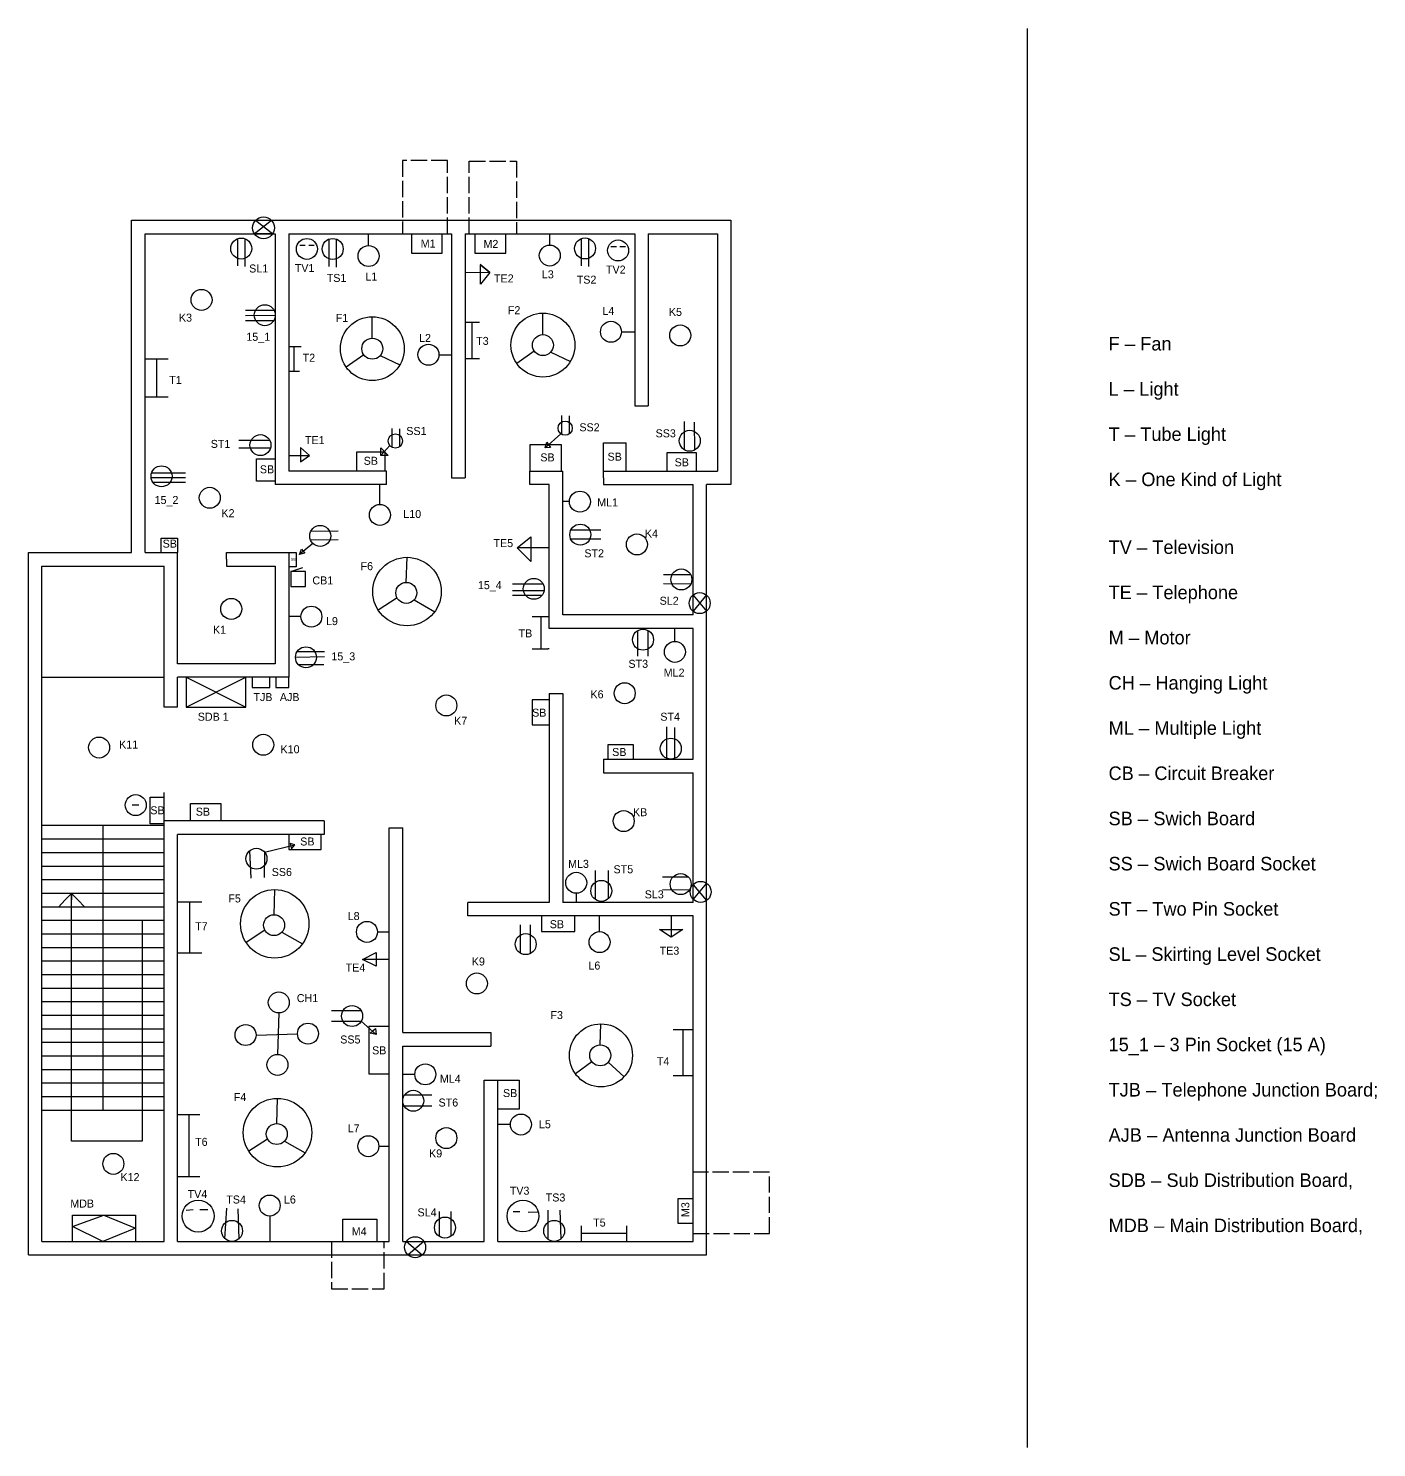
# Model space of a CAD drawing. Header units: inches. Extents: x -993 to 1472, y -108 to 938.
# Drawn here: x 478 to 1472, y -108 to 938 of the extents above; entities that cross this region are included whole.
import ezdxf

# ---------------------------------------------------------------- set-up
doc = ezdxf.new("R2010")
doc.units = ezdxf.units.IN
doc.header["$MEASUREMENT"] = 0
doc.linetypes.add('ACAD_ISO02W100', pattern=[15, 12, -3])
doc.linetypes.add('DASHED2', pattern=[0.375, 0.25, -0.125])

msp = doc.modelspace()

# ---------------------------------------------------------------- linework, layer by layer
at = {"linetype": 'DASHED2'}
msp.add_line((1214.5, 938.5), (1214.5, -108), dxfattribs=at)
at = {"linetype": 'ACAD_ISO02W100'}
for p, q in [((787, 841), (754, 841)), ((754, 841), (754, 787.06)), ((787, 787.06), (787, 841)), ((803, 787.06), (803, 840.5)), ((803, 840.5), (838, 840.5)), ((838, 840.5), (838, 787.06)), ((1024.5, 95), (968.1, 95)), ((1024.5, 50), (1024.5, 95)), ((701.5, 44.06), (701.5, 9)), ((740.5, 9), (740.5, 44.06)), ((968.1, 50), (1024.5, 50)), ((701.5, 9), (740.5, 9))]:
    msp.add_line(p, q, dxfattribs=at)
for p, q in [((554.1, 552.06), (554.1, 797.06)), ((554.1, 797.06), (583.1, 797.06)), ((559.1, 797.06), (583.1, 797.06)), ((559.1, 797.06), (583.1, 797.06)), ((583.1, 797.06), (665.1, 797.06)), ((644.64, 787.06), (657.29, 797.06)), ((645.63, 797.06), (658.27, 787.06)), ((665.1, 797.06), (795.1, 797.06)), ((795.1, 797.06), (925.1, 797.06)), ((925.1, 797.06), (996.1, 797.06)), ((996.1, 797.06), (996.1, 602.06)), ((554.1, 552.06), (554.1, 792.06)), ((564.1, 552.06), (564.1, 787.06)), ((564.1, 787.06), (583.1, 787.06)), ((583.1, 787.06), (660.1, 787.06)), ((658.27, 787.06), (644.64, 787.06)), ((660.1, 787.06), (660.07, 602.07)), ((670.1, 787.06), (790.1, 787.06)), ((670.1, 787.06), (670.1, 612.06)), ((670.1, 787.06), (670.1, 612.06)), ((728.9, 778.39), (728.9, 787.06)), ((760.46, 787.06), (760.46, 772.86)), ((783.18, 772.86), (783.18, 787.06)), ((790.1, 787.06), (790.1, 607.06)), ((800.1, 787.06), (925.1, 787.06)), ((800.1, 787.06), (800.1, 607.06)), ((807.34, 787.06), (807.34, 772.72)), ((830.07, 772.72), (830.07, 787.06)), ((862.51, 778.74), (862.51, 787.06)), ((925.1, 787.06), (925.1, 660.06)), ((935.1, 787.06), (986.1, 787.06)), ((935.1, 787.06), (935.1, 660.06)), ((986.1, 787.06), (986.1, 612.06)), ((632.29, 783.39), (632.29, 763.3)), ((637.67, 783.42), (637.67, 762.81)), ((678.17, 778.77), (682.16, 778.77)), ((684.82, 778.77), (688.82, 778.77)), ((699.73, 783.08), (699.73, 762.99)), ((705.11, 783.11), (705.11, 762.51)), ((885.75, 783.49), (885.75, 763.4)), ((891.12, 783.52), (891.12, 762.92)), ((907.6, 777.65), (911.59, 777.65)), ((914.25, 777.65), (918.25, 777.65)), ((760.46, 772.86), (783.18, 772.86)), ((807.34, 772.72), (830.07, 772.72)), ((818.37, 758.39), (811.15, 764.33)), ((811.15, 764.33), (818.37, 758.39)), ((811.45, 749.99), (811.45, 764.08)), ((800.1, 758.81), (800.1, 758.81)), ((800.1, 758.81), (818.37, 758.39)), ((818.37, 758.39), (811.45, 749.99)), ((640.69, 730.38), (638.28, 730.38)), ((638.28, 726.79), (660.16, 727.15)), ((638.28, 723.16), (659.14, 723.19)), ((659.39, 730.38), (640.69, 730.38)), ((731.66, 710.05), (731.66, 725.87)), ((857.43, 712.69), (857.43, 728.51)), ((670.1, 716.48), (670.1, 716.48)), ((800.1, 721.94), (800.1, 721.94)), ((800.1, 721.94), (810.65, 721.94)), ((805.37, 694.79), (805.37, 721.94)), ((915.37, 714.75), (925.1, 714.75)), ((670.1, 703.88), (679.1, 703.88)), ((674.05, 685.75), (674.05, 703.88)), ((564.1, 694.9), (581.13, 694.9)), ((572.61, 694.9), (572.61, 666.45)), ((725.34, 697.85), (712.42, 688.73)), ((737.49, 697.22), (751.93, 690.31)), ((780.81, 697.85), (790.1, 697.85)), ((810.65, 694.79), (800.1, 694.79)), ((851.11, 700.49), (838.18, 691.36)), ((863.25, 699.86), (877.69, 692.94)), ((670.1, 685.75), (678, 685.75)), ((581.13, 666.45), (564.1, 666.45)), ((925.1, 660.06), (935.1, 660.06)), ((871.42, 639.09), (871.42, 652.94)), ((877.12, 639.6), (877.12, 652.75)), ((746.18, 629.63), (746.18, 643.47)), ((751.88, 630.13), (751.88, 643.28)), ((870.6, 639.63), (859.14, 629.18)), ((961.81, 627.72), (961.9, 648.61)), ((969.37, 627.6), (969.23, 648.18)), ((656.57, 628.87), (633.2, 628.87)), ((636.91, 634.53), (633.32, 634.53)), ((656.2, 634.53), (636.91, 634.53)), ((685.37, 623.68), (678.68, 629.56)), ((678.68, 629.56), (678.68, 618.82)), ((744.62, 630.89), (738, 623.68)), ((738, 623.68), (738, 629.25)), ((738, 629.25), (743.44, 623.68)), ((848.1, 612.06), (848.1, 631.58)), ((848.1, 631.58), (870.94, 631.58)), ((859.14, 629.18), (860.25, 633.45)), ((863.09, 629.34), (859.14, 629.18)), ((860.25, 633.45), (863.09, 629.34)), ((870.94, 631.58), (870.94, 612.06)), ((902.1, 612.06), (902.1, 632.99)), ((902.1, 632.99), (918.82, 632.99)), ((918.82, 612.06), (918.82, 632.99)), ((646.22, 604.67), (646.22, 621.14)), ((646.22, 621.14), (660.08, 621.14)), ((670.1, 623.68), (670.1, 623.68)), ((670.1, 623.68), (685.37, 623.68)), ((678.68, 618.82), (685.37, 623.68)), ((720.15, 612.06), (720.15, 626.37)), ((720.15, 626.37), (740.91, 626.37)), ((743.44, 623.68), (738, 623.68)), ((740.91, 626.37), (740.91, 612.06)), ((948.95, 612.06), (948.95, 625.74)), ((948.95, 625.74), (970.53, 625.74)), ((970.53, 625.74), (970.53, 612.06)), ((593.98, 607), (568.61, 607)), ((568.91, 610.67), (593.98, 610.67)), ((742.1, 612.06), (670.1, 612.06)), ((742.1, 602.06), (742.1, 612.06)), ((790.1, 607.06), (800.1, 607.06)), ((847.92, 602.06), (847.92, 612.06)), ((848.1, 612.06), (872.1, 612.06)), ((872.1, 506.06), (872.1, 612.06)), ((902.1, 607.06), (902.1, 612.06)), ((902.1, 612.06), (986.1, 612.06)), ((902.1, 607.06), (902.1, 602.06)), ((593.98, 603.53), (570.08, 603.56)), ((660.07, 604.67), (646.22, 604.67)), ((670.1, 602.06), (660.07, 602.07)), ((742.1, 602.06), (670.1, 602.06)), ((737.24, 587.47), (737.24, 602.06)), ((862.1, 602.06), (847.92, 602.06)), ((862.1, 496.06), (862.1, 602.06)), ((902.1, 602.06), (968.1, 602.06)), ((968.1, 506.06), (968.1, 602.06)), ((978.1, 501.06), (978.1, 602.06)), ((996.1, 602.06), (978.1, 602.06)), ((876.98, 589.53), (872.1, 589.53)), ((686.38, 567.82), (706.5, 568)), ((878.08, 568.63), (900.11, 568.63)), ((576.1, 552.06), (576.1, 562.5)), ((576.1, 562.5), (588.09, 562.5)), ((588.09, 562.5), (588.09, 552.06)), ((687.77, 558.77), (678, 550.5)), ((686.07, 561.32), (706.5, 561.5)), ((838.5, 555.5), (848.5, 563.5)), ((862.1, 555.5), (838.5, 555.5)), ((848.5, 545.5), (838.5, 555.5)), ((848.5, 563.5), (848.5, 545.5)), ((862.1, 555.5), (862.1, 555.5)), ((900.11, 561.97), (877.28, 561.97)), ((478.1, 465.06), (478.1, 552.06)), ((478.1, 552.06), (554.1, 552.06)), ((483.1, 552.06), (554.1, 552.06)), ((564.1, 552.06), (583.1, 552.06)), ((564.1, 552.06), (588.1, 552.06)), ((588.1, 470.06), (588.1, 552.06)), ((624.1, 547.06), (624.1, 552.06)), ((624.1, 552.06), (670.07, 552.06)), ((624.1, 547.06), (624.1, 542.06)), ((670.07, 552.06), (670.07, 460.06)), ((670.07, 552.06), (675.5, 552.06)), ((675.5, 552.06), (675.5, 541.5)), ((678, 550.5), (679.5, 554.5)), ((682, 551.5), (678, 550.5)), ((679.5, 554.5), (682, 551.5)), ((756.74, 529.97), (757.24, 548.47)), ((488.1, 465.06), (488.1, 542.06)), ((488.1, 542.06), (578.1, 542.06)), ((578.1, 438.06), (578.1, 542.06)), ((578.1, 438.06), (578.1, 542.06)), ((624.1, 542.06), (660.07, 542.06)), ((660.07, 542.06), (660.07, 470.06)), ((675.5, 541.5), (670.07, 541.5)), ((671.5, 538), (680.5, 541)), ((682.5, 538), (671.5, 538)), ((671.5, 538), (671.5, 527)), ((682.5, 527), (682.5, 538)), ((966.44, 535.61), (946.34, 535.61)), ((671.5, 527), (682.5, 527)), ((857.71, 528.6), (835, 528.6)), ((835, 524), (858.38, 524.02)), ((946.34, 529.18), (966.55, 528.96)), ((749.95, 518.52), (736.05, 509.52)), ((762.46, 517.03), (777.65, 508.39)), ((856.71, 520.32), (835, 520.32)), ((978.1, 520.7), (968.1, 508.74)), ((968.1, 520.65), (977.97, 508.74)), ((977.97, 508.74), (978.1, 520.7)), ((978.1, 506.9), (978.1, 520.7)), ((679, 504.74), (670.07, 504.74)), ((862.1, 504.5), (849.5, 504.5)), ((855.8, 504.5), (855.8, 481)), ((968.1, 506.06), (872.1, 506.06)), ((968.1, 496.06), (862.1, 496.06)), ((927.13, 494.29), (927.13, 475.5)), ((934.81, 494.6), (934.81, 475.5)), ((954.74, 486.47), (954.74, 496.06)), ((968.1, 399.66), (968.1, 496.06)), ((978.1, 395.06), (978.1, 501.06)), ((696.5, 475), (675, 474.59)), ((676.27, 478.99), (696.5, 478.99)), ((849.5, 481), (861, 481)), ((862.1, 481), (861, 481)), ((478.1, 349.06), (478.1, 465.06)), ((488.1, 349.06), (488.1, 465.06)), ((660.07, 470.06), (588.1, 470.06)), ((677.02, 469.52), (696, 469.52)), ((578.1, 459.98), (488.1, 459.98)), ((670.07, 460.06), (588.1, 460.06)), ((588.1, 438.06), (588.1, 460.06)), ((594.5, 460.06), (594.5, 438)), ((594.5, 438), (638.5, 460.06)), ((594.5, 460.06), (638.5, 438)), ((638.5, 438), (638.5, 460.06)), ((643, 460.06), (643, 452.5)), ((643, 452.5), (656, 452.5)), ((656, 452.5), (656, 460.06)), ((660.5, 460.06), (660.5, 452.5)), ((660.5, 452.5), (670, 452.5)), ((670, 452.5), (670, 460.06)), ((862.1, 443.5), (849.5, 443.5)), ((849.5, 443.5), (849.5, 425)), ((862.1, 448.06), (862.1, 294.06)), ((862.1, 448.06), (872.1, 448.06)), ((872.1, 448.06), (872.1, 294.06)), ((588.1, 438.06), (578.1, 438.06)), ((594.5, 438), (638.5, 438)), ((849.5, 425), (862.1, 425)), ((948.88, 400.2), (948.88, 423.5)), ((954.62, 400.21), (954.62, 423)), ((905.5, 399.66), (905.5, 410.5)), ((905.5, 410.5), (924, 410.5)), ((924, 410.5), (924, 399.66)), ((902.1, 399.66), (968.1, 399.66)), ((902.1, 399.66), (968.1, 399.66)), ((902.1, 399.66), (902.1, 389.66)), ((902.1, 389.66), (968.1, 389.66)), ((968.1, 294.06), (968.1, 389.66)), ((978.1, 289.06), (978.1, 395.06)), ((568, 352), (568, 371.5)), ((568, 371.5), (578.1, 371.5)), ((578.1, 354.06), (578.1, 375)), ((597.5, 354.06), (597.5, 367)), ((597.5, 367), (620, 367)), ((620, 367), (620, 354.06)), ((554.5, 366), (559.5, 366)), ((478.1, 39.06), (478.1, 349.06)), ((478.1, 34.06), (478.1, 349.06)), ((578.1, 350.62), (488.1, 350.62)), ((488.1, 44.06), (488.1, 349.06)), ((533.1, 350.62), (533.1, 140.62)), ((578.1, 352), (568, 352)), ((578.1, 44.06), (578.1, 354.06)), ((696.1, 354.06), (578.1, 354.06)), ((696.1, 354.06), (696.1, 344.06)), ((744.1, 44.06), (744.1, 349.06)), ((744.1, 349.06), (754.1, 349.06)), ((754.1, 198.06), (754.1, 349.06)), ((578.1, 340.62), (488.1, 340.62)), ((588.1, 44.06), (588.1, 344.06)), ((696.1, 344.06), (588.1, 344.06)), ((652.2, 331.17), (674.5, 336.5)), ((670, 344.06), (670, 333)), ((674.5, 336.5), (671, 337.5)), ((671, 337.5), (672, 333.5)), ((672, 333.5), (674.5, 336.5)), ((694, 333), (694, 344.06)), ((578.1, 330.62), (488.1, 330.62)), ((641.23, 332.14), (642, 312)), ((652.2, 331.17), (652, 312.5)), ((670, 333), (694, 333)), ((578.1, 320.62), (488.1, 320.62)), ((896.1, 296.14), (896.1, 317.5)), ((905.7, 296.77), (905.7, 317.5)), ((578.1, 310.62), (488.1, 310.62)), ((964.73, 312.7), (945.5, 312.7)), ((945.5, 303.5), (965.53, 303.35)), ((978.1, 308.19), (968.1, 296.5)), ((968.1, 307.1), (978.1, 295.41)), ((978.1, 295.41), (978.1, 308.19)), ((578.1, 300.62), (488.1, 300.62)), ((505.27, 295.92), (500.31, 290.62)), ((505.27, 295.92), (509.95, 300.62)), ((509.95, 118), (509.95, 300.62)), ((509.95, 300.62), (509.95, 295.92)), ((509.95, 300.62), (514.63, 295.92)), ((519.75, 290.62), (514.63, 295.92)), ((588.1, 294.5), (606, 294.5)), ((597.05, 256.5), (597.05, 294.5)), ((659.24, 284.97), (659.74, 303.47)), ((862.1, 294.06), (802.1, 294.06)), ((802.1, 284.06), (802.1, 294.06)), ((968.1, 294.06), (872.1, 294.06)), ((882, 300.76), (882, 294.06)), ((578.1, 290.62), (488.1, 290.62)), ((968.1, 284.06), (802.1, 284.06)), ((856.5, 284.06), (856.5, 272.5)), ((881, 272.5), (881, 284.06)), ((899.24, 272.47), (899.24, 284.06)), ((952, 284.06), (952, 268.5)), ((968.1, 193.06), (968.1, 284.06)), ((978.1, 193.06), (978.1, 289.06)), ((578.1, 280.62), (488.1, 280.62)), ((562.05, 280.62), (562.05, 118)), ((652.45, 273.52), (638.55, 264.52)), ((735.47, 272.24), (744.1, 272.24)), ((840.98, 256.47), (840.98, 277.5)), ((848, 277.5), (848.11, 256.27)), ((856.5, 272.5), (881, 272.5)), ((952, 268.5), (943.5, 274)), ((943.5, 274), (960.5, 274)), ((960.5, 274), (952, 268.5)), ((578.1, 270.62), (488.1, 270.62)), ((664.96, 272.03), (680.15, 263.39)), ((578.1, 260.62), (488.1, 260.62)), ((606, 256.5), (588.1, 256.5)), ((724.5, 252), (734.5, 257)), ((744.1, 252), (724.5, 252)), ((734.5, 247), (724.5, 252)), ((734.5, 257), (734.5, 247)), ((744.1, 252), (744.1, 252)), ((578.1, 250.62), (488.1, 250.62)), ((578.1, 240.62), (488.1, 240.62)), ((578.1, 230.62), (488.1, 230.62)), ((578.1, 220.62), (488.1, 220.62)), ((578.1, 210.62), (488.1, 210.62)), ((662.74, 212.5), (661.74, 181.97)), ((723.5, 214), (701.5, 214)), ((578.1, 200.62), (488.1, 200.62)), ((701.5, 206.5), (723.51, 206.49)), ((723.51, 206.49), (734.5, 196.5)), ((744.1, 202.5), (729, 202.5)), ((729, 202.5), (729, 167.5)), ((730, 197.5), (734, 201)), ((734, 201), (734.5, 196.5)), ((899.74, 188.97), (900.24, 204.47)), ((968.1, 200), (953.5, 200)), ((960.8, 166.5), (960.8, 200)), ((578.1, 190.62), (488.1, 190.62)), ((645.97, 196.24), (676.5, 197.04)), ((734.5, 196.5), (730, 197.5)), ((754.1, 198.06), (819.1, 198.06)), ((819.1, 198.06), (819.1, 188.06)), ((968.1, 44.06), (968.1, 193.06)), ((978.1, 34.06), (978.1, 193.06)), ((578.1, 180.62), (488.1, 180.62)), ((754.1, 44.06), (754.1, 188.06)), ((754.1, 188.06), (819.1, 188.06)), ((578.1, 170.62), (488.1, 170.62)), ((729, 167.5), (744.1, 167.5)), ((893.63, 176.49), (881.37, 167.68)), ((905.64, 176.23), (917.28, 165.44)), ((578.1, 160.62), (488.1, 160.62)), ((763, 167.24), (754.1, 167.24)), ((814.1, 44.06), (814.1, 163.06)), ((814.1, 163.06), (824.1, 163.06)), ((824.1, 44.06), (824.1, 163.06)), ((824.1, 163.06), (840, 163.06)), ((840, 163.06), (840, 141.5)), ((953.5, 166.5), (968.1, 166.5)), ((578.1, 150.62), (488.1, 150.62)), ((661.24, 130.97), (661.74, 149.47)), ((755.42, 152.06), (775.5, 152.06)), ((578.1, 140.62), (488.1, 140.62)), ((604.5, 137.5), (588.1, 137.5)), ((596.3, 137.5), (596.3, 92)), ((755.05, 144.03), (775.5, 144.03)), ((840, 141.5), (824.1, 141.5)), ((833.5, 130.24), (824.1, 130.24)), ((562.05, 118), (509.95, 118)), ((654.45, 119.52), (640.55, 110.52)), ((666.96, 118.03), (682.15, 109.39)), ((736.47, 114.24), (744.1, 114.24)), ((588.1, 92), (604.5, 92)), ((968.1, 75.5), (957, 75.5)), ((957, 75.5), (957, 57.5)), ((510.5, 44.06), (510.5, 63.5)), ((510.5, 63.5), (557, 63.5)), ((510.5, 55), (533.75, 63.5)), ((533.75, 63.5), (557, 53.78)), ((557, 63.5), (557, 44.06)), ((594.5, 67), (599.5, 67.5)), ((604.5, 67.5), (610.5, 67.5)), ((623.05, 46.06), (624.5, 68.5)), ((632.5, 68), (633.15, 45.82)), ((781.12, 47.69), (781.12, 66)), ((789.5, 66), (789.6, 47.85)), ((835.5, 66), (840.5, 66)), ((846.5, 65.5), (854.06, 65.84)), ((861.42, 45.38), (861.42, 67)), ((870, 67), (870.59, 45.77)), ((533.1, 44.06), (510.5, 55)), ((557, 53.78), (533.1, 44.06)), ((656, 62.76), (656, 44.06)), ((710, 44.06), (710, 60.5)), ((710, 60.5), (735, 60.5)), ((735, 60.5), (735, 44.06)), ((886, 44.06), (886, 55.5)), ((919, 55.5), (919, 44.06)), ((957, 57.5), (968.1, 57.5)), ((488.1, 44.06), (578.1, 44.06)), ((588.1, 44.06), (744.1, 44.06)), ((754.1, 44.06), (814.1, 44.06)), ((754.1, 44.06), (814.1, 44.06)), ((754.1, 44.06), (814.1, 44.06)), ((756.82, 44.06), (768.5, 34.06)), ((769.65, 44.06), (757.98, 34.06)), ((824.1, 44.06), (968.1, 44.06)), ((919, 49.78), (886, 49.78)), ((478.1, 34.06), (583.1, 34.06)), ((583.1, 34.06), (749.1, 34.06)), ((749.1, 34.06), (819.1, 34.06)), ((819.1, 34.06), (978.1, 34.06))]:
    msp.add_line(p, q)
for centre, radius in [((651.46, 791.44), 8.1), ((635.03, 776.15), 7.74), ((683.43, 775.86), 7.74), ((702.46, 775.84), 7.74), ((728.9, 770.65), 7.74), ((862.51, 771), 7.74), ((888.48, 776.25), 7.74), ((912.87, 774.73), 7.74), ((605.75, 738.29), 7.74), ((652.42, 727.02), 7.74), ((731.66, 702.32), 23.56), ((857.43, 704.95), 23.56), ((907.63, 714.75), 7.74), ((857.43, 704.95), 7.74), ((958.68, 712.12), 7.74), ((731.66, 702.32), 7.74), ((773.07, 697.85), 7.74), ((873.88, 643.72), 5.24), ((649.2, 631.23), 7.74), ((748.64, 634.25), 5.24), ((965.7, 634.41), 7.74), ((576.25, 608.22), 7.74), ((611.82, 592.38), 7.74), ((884.71, 589.53), 7.74), ((737.24, 579.74), 7.74), ((693.24, 564.24), 7.74), ((885.01, 565.2), 7.74), ((926.77, 557.99), 7.74), ((757.24, 523.24), 25.24), ((959.51, 532.16), 7.74), ((756.74, 522.24), 7.74), ((850.74, 525.24), 7.74), ((627.68, 510.42), 7.74), ((973.03, 514.69), 7.74), ((686.74, 504.74), 7.74), ((931.24, 487.74), 7.74), ((682.74, 474.74), 7.74), ((954.74, 478.74), 7.74), ((917.74, 448.24), 7.74), ((786.24, 439.24), 7.74), ((530.24, 408.24), 7.74), ((651.24, 410.24), 7.74), ((951.74, 407.39), 7.74), ((557.24, 365.74), 7.74), ((917, 354), 7.74), ((646.24, 326.24), 7.74), ((882, 308.5), 7.74), ((959, 307.5), 7.74), ((900.5, 302.5), 7.74), ((973.74, 301.8), 7.74), ((659.74, 278.24), 25.24), ((659.24, 277.24), 7.74), ((727.74, 272.24), 7.74), ((899.24, 264.74), 7.74), ((844.74, 263.24), 7.74), ((808.74, 234.24), 7.74), ((662.74, 220.24), 7.74), ((716.74, 210.24), 7.74), ((638.24, 196.24), 7.74), ((684.24, 197.24), 7.74), ((900.24, 181.24), 23.24), ((899.74, 181.24), 7.74), ((661.74, 174.24), 7.74), ((770.74, 167.24), 7.74), ((661.74, 124.24), 25.24), ((761.83, 147.74), 7.74), ((841.24, 130.24), 7.74), ((661.24, 123.24), 7.74), ((786.24, 120.24), 7.74), ((728.74, 114.24), 7.74), ((540.74, 101.24), 7.74), ((603.24, 62.74), 11.76), ((656, 70.5), 7.74), ((842.74, 62.74), 11.74), ((628.24, 51.8), 7.74), ((785.24, 54.24), 7.74), ((865.74, 51.8), 7.74), ((763.24, 39.74), 7.74)]:
    msp.add_circle(centre, radius)

# ---------------------------------------------------------------- texts
at = {"attachment_point": 1}
for s, insert, char_height, width in [('M1', (767.36, 782.8), 5.9, 11.2344), ('M2', (813.62, 782.51), 5.9, 11.2344), ('SL1', (640.87, 764.4), 5.9, 11.2344), ('TV1', (674.5, 764.75), 5.9, 11.2344), ('TS1', (698.07, 757.44), 5.9, 11.2344), ('L1', (726.57, 758.49), 5.9, 11.2344), ('TE2', (821.4, 757.09), 5.9, 11.2344), ('L3', (856.68, 760.08), 5.9, 11.2344), ('TS2', (882.4, 756.19), 5.9, 11.2344), ('TV2', (903.93, 763.62), 5.9, 11.2344), ('F2', (831.61, 733.64), 5.9, 11.2344), ('L4', (901.29, 733.1), 5.9, 11.2344), ('K3', (589.1, 728.16), 5.9, 11.2344), ('F1', (704.71, 727.96), 5.9, 11.2344), ('K5', (950.33, 732.38), 5.9, 11.2344), ('15_1', (638.8, 714.02), 5.9, 11.2344), ('L2', (766.1, 713.14), 5.9, 11.2344), ('T3', (808.24, 711.02), 5.9, 11.2344), ('T2', (680.31, 698.59), 5.9, 11.2344), ('T1', (581.95, 682.22), 5.9, 11.2344), ('SS1', (756.72, 644.58), 5.9, 11.2344), ('SS2', (884.34, 647.31), 5.9, 11.2344), ('SS3', (940.53, 642.86), 5.9, 11.2344), ('ST1', (612.52, 635.06), 5.9, 11.2344), ('TE1', (682.02, 637.89), 5.9, 11.2344), ('SB', (725.3, 622.61), 5.9, 11.2344), ('SB', (855.54, 625.12), 5.9, 11.2344), ('SB', (905.1, 625.66), 5.9, 11.2344), ('SB', (954.56, 621.5), 5.9, 11.2344), ('SB', (648.76, 616.33), 5.9, 11.2344), ('15_2', (571.14, 593.69), 5.9, 11.2344), ('ML1', (897.5, 591.9), 5.9, 11.2344), ('K2', (620.44, 583.98), 5.9, 11.2344), ('L10', (754.5, 583.4), 5.9, 11.2344), ('K4', (932.64, 568.94), 5.9, 11.2344), ('SB', (577.07, 561.53), 5.9, 5.508), ('TE5', (821, 561.9), 5.9, 11.2344), ('SB', (671.5, 548), 2, 11.2344), ('F6', (723, 544.9), 5.9, 11.2344), ('ST2', (888, 554.4), 5.9, 11.2344), ('CB1', (687.5, 534.4), 5.9, 11.2344), ('15_4', (809.5, 530.9), 5.9, 11.2344), ('SL2', (943.5, 519.4), 5.9, 11.2344), ('L9', (697.5, 504.4), 5.9, 11.2344), ('K1', (614.2, 498.04), 5.9, 11.2344), ('TB', (839.5, 495.4), 5.9, 11.2344), ('15_3', (701.5, 478.4), 5.9, 11.2344), ('ST3', (920.5, 472.9), 5.9, 11.2344), ('ML2', (946.5, 466.4), 5.9, 11.2344), ('K6', (892.5, 450.4), 5.9, 11.2344), ('TJB', (644, 448.4), 5.9, 11.2344), ('AJB', (663.5, 448.4), 5.9, 11.2344), ('SDB 1', (603, 433.9), 5.9, 30.5), ('K7', (792, 430.9), 5.9, 11.2344), ('SB', (849.5, 436.9), 5.9, 11.2344), ('ST4', (944, 433.9), 5.9, 11.2344), ('K11', (545, 413.4), 5.9, 30.5), ('K10', (664, 409.9), 5.9, 30.5), ('SB', (908.5, 407.9), 5.9, 11.2344), ('SB', (568, 364.9), 5.9, 30.5), ('SB', (601.5, 363.9), 5.9, 30.5), ('KB', (923.85, 363.5), 5.9, 11.2344), ('SB', (678.5, 341.9), 5.9, 11.2344), ('ML3', (876, 325.4), 5.9, 11.2344), ('SS6', (657.5, 319.4), 5.9, 11.2344), ('ST5', (909.5, 321.4), 5.9, 11.2344), ('F5', (625.5, 299.9), 5.9, 11.2344), ('SL3', (932.5, 302.9), 5.9, 11.2344), ('L8', (713.5, 286.9), 5.9, 11.2344), ('T7', (601, 279.4), 5.9, 11.2344), ('SB', (862.5, 280.9), 5.9, 11.2344), ('K9', (805, 253.4), 5.9, 11.2344), ('TE3', (943.5, 261.4), 5.9, 11.2344), ('TE4', (712, 248.9), 5.9, 11.2344), ('L6', (891, 250.4), 5.9, 11.2344), ('CH1', (676, 226.4), 5.9, 11.2344), ('F3', (863, 213.9), 5.9, 11.2344), ('SS5', (708, 195.9), 5.9, 11.2344), ('SB', (731.5, 187.9), 5.9, 11.2344), ('T4', (941.5, 179.9), 5.9, 11.2344), ('ML4', (781.5, 166.9), 5.9, 11.2344), ('F4', (629.5, 153.4), 5.9, 11.2344), ('ST6', (780.5, 149.4), 5.9, 11.2344), ('SB', (828, 156.4), 5.9, 11.2344), ('L7', (713.5, 130.4), 5.9, 11.2344), ('L5', (854.5, 133.4), 5.9, 11.2344), ('T6', (601, 120.4), 5.9, 11.2344), ('K9', (773.5, 111.9), 5.9, 11.2344), ('K12', (546, 94.4), 5.9, 11.2344), ('TV3', (833, 84.4), 5.9, 11.2344), ('MDB', (509, 74.9), 5.9, 11.2344), ('TV4', (595.5, 81.9), 5.9, 11.2344), ('TS4', (624, 77.9), 5.9, 11.2344), ('L6', (666.5, 77.9), 5.9, 11.2344), ('TS3', (859.5, 79.4), 5.9, 11.2344), ('SL4', (765, 68.4), 5.9, 11.2344), ('M4', (716.5, 54.4), 5.9, 11.2344), ('T5', (894.5, 60.9), 5.9, 11.2344)]:
    msp.add_mtext(s, dxfattribs=dict(at, insert=insert, char_height=char_height, width=width))
at = {"linetype": 'DASHED2', "insert": (1274.5, 711), "char_height": 10, "width": 554.5, "attachment_point": 1}
msp.add_mtext('F {\\fArial|b0|i0|c0|p34;–} Fan\\P\\PL {\\fArial|b0|i0|c0|p34;–} Light\\P\\PT {\\fArial|b0|i0|c0|p34;–} Tube Light\\P\\PK {\\fArial|b0|i0|c0|p34;–} One Kind of Light\\P\\P\\PTV {\\fArial|b0|i0|c0|p34;–} Television\\P\\PTE {\\fArial|b0|i0|c0|p34;–} Telephone\\P\\PM {\\fArial|b0|i0|c0|p34;–} Motor\\P\\PCH {\\fArial|b0|i0|c0|p34;–} Hanging Light\\P\\PML {\\fArial|b0|i0|c0|p34;–} Multiple Light\\P\\PCB {\\fArial|b0|i0|c0|p34;–} Circuit Breaker\\P\\PSB {\\fArial|b0|i0|c0|p34;–} Swich Board\\P\\PSS {\\fArial|b0|i0|c0|p34;–} Swich Board Socket\\P\\PST {\\fArial|b0|i0|c0|p34;–} Two Pin Socket\\P\\PSL {\\fArial|b0|i0|c0|p34;–} Skirting Level Socket\\P\\PTS {\\fArial|b0|i0|c0|p34;–} TV Socket\\P\\P15_1 {\\fArial|b0|i0|c0|p34;–} 3 Pin Socket (15 A)\\P\\PTJB {\\fArial|b0|i0|c0|p34;–} Telephone Junction Board;\\P\\PAJB {\\fArial|b0|i0|c0|p34;–} Antenna Junction Board\\P\\PSDB {\\fArial|b0|i0|c0|p34;–} Sub Distribution Board,\\P\\PMDB {\\fArial|b0|i0|c0|p34;–} Main Distribution Board,', dxfattribs=at)
at = {"insert": (959.5, 62), "char_height": 5.9, "width": 11.2344, "attachment_point": 1, "rotation": 90}
msp.add_mtext('M3', dxfattribs=at)

doc.saveas('drawing.dxf')
